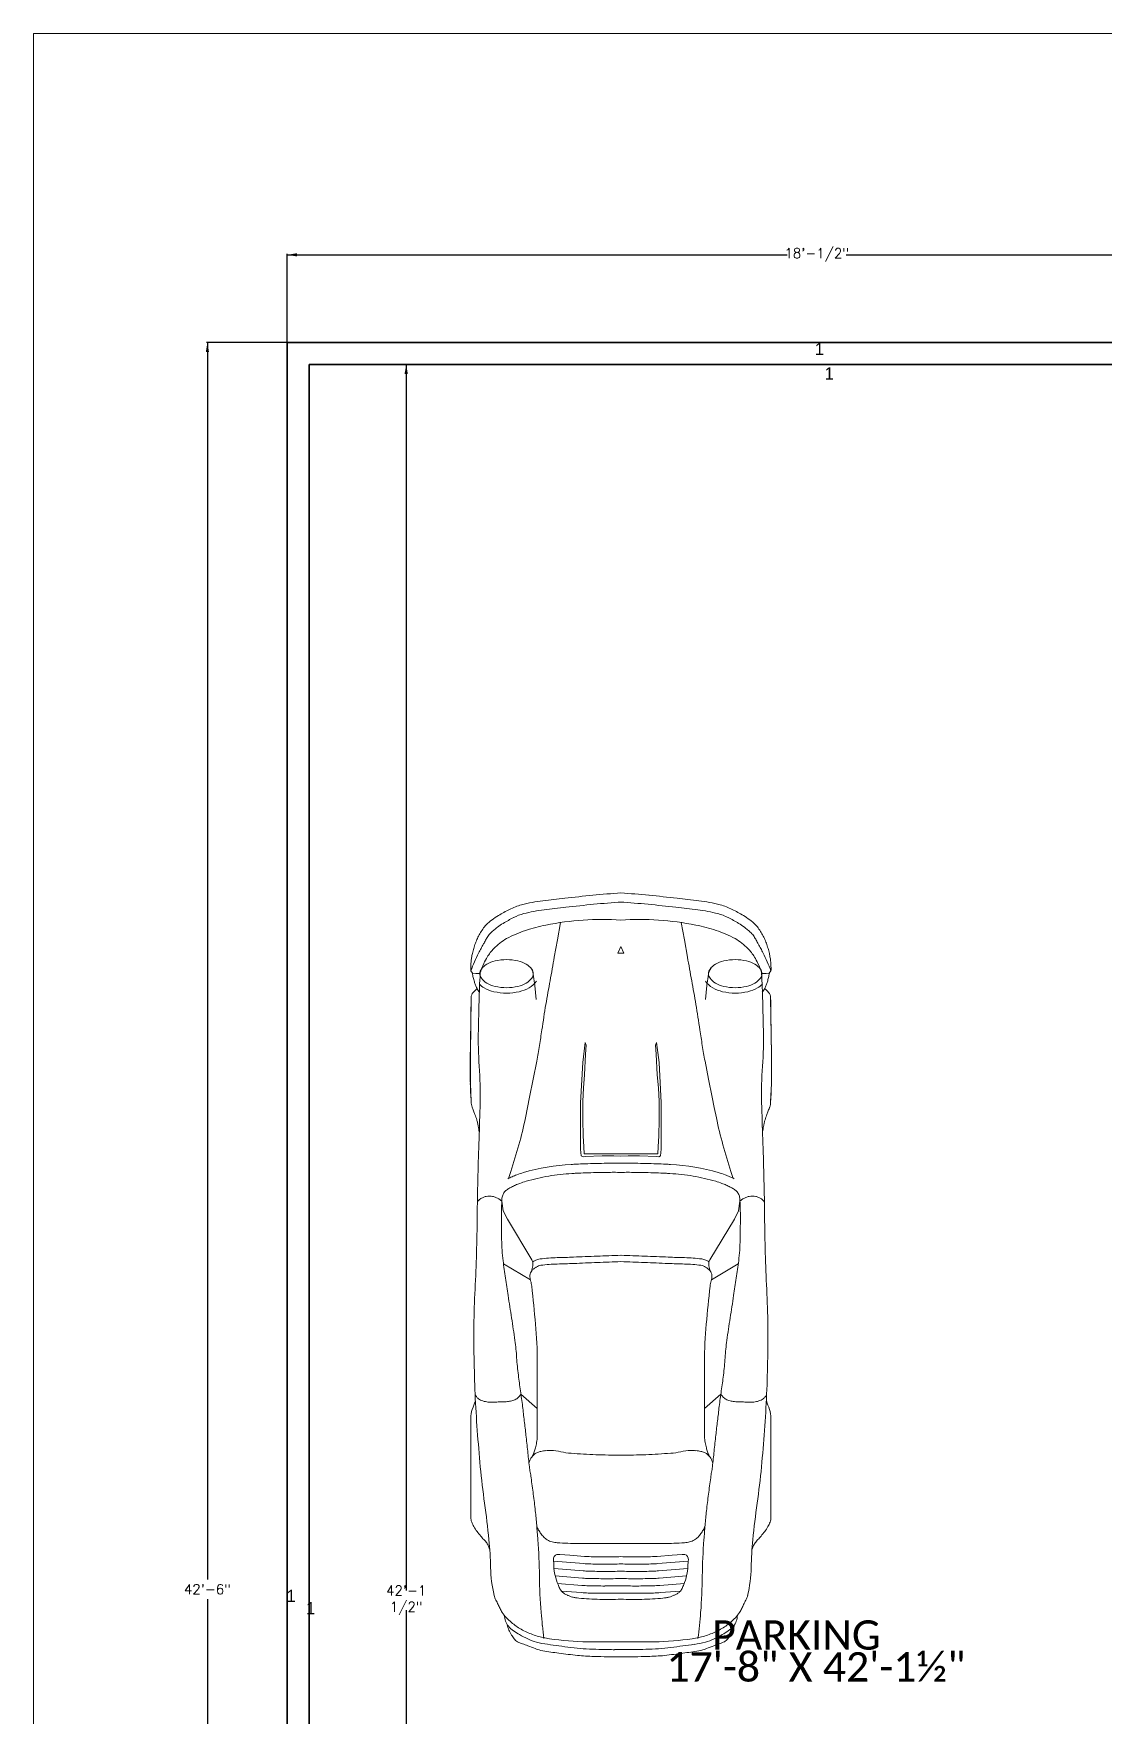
# Model space of a CAD drawing. Header units: inches. Extents: x -315739 to 316877, y 0 to 6478.
# Drawn here: x 314746.3 to 314965, y 6134.3 to 6478.2 of the extents above; entities that cross this region are included whole.
import ezdxf

# ---------------------------------------------------------------- set-up
doc = ezdxf.new("R2010")
doc.units = ezdxf.units.IN
doc.header["$LTSCALE"] = 5
doc.header["$MEASUREMENT"] = 0
doc.layers.get('0').update_dxf_attribs({"lineweight": 0})
for name, color, linetype, lineweight in [('CAR', 7, 'Continuous', 9), ('DI02', 5, 'Continuous', 5), ('PP-OUTER', 1, 'Continuous', 20), ('TEXT', 7, 'Continuous', 15), ('WALL', 7, 'Continuous', 35)]:
    doc.layers.add(name, color=color, linetype=linetype, lineweight=lineweight)
doc.layers.add('comp_debug_text', color=7, linetype='Continuous')
doc.styles.add('calibri', font='calibri')
doc.styles.add('rs', font='rs')
doc.dimstyles.get("Standard").update_dxf_attribs({"dimtxt": 2, "dimasz": 2, "dimexe": 1.25, "dimexo": 0.625, "dimgap": 1, "dimtad": 1, "dimdec": 1, "dimlunit": 4, "dimcen": 2.5, "dimclrd": 5, "dimclre": 5, "dimclrt": 5, "dimadec": 0, "dimazin": 0, "dimtfac": 1, "dimtmove": 0, "dimatfit": 3, "dimfxl": 0.25, "dimarcsym": 0})

# ---------------------------------------------------------------- blocks, each defined once
blk = doc.blocks.new('*D13')
at = {"layer": 'DI02', "color": 5, "linetype": 'ByBlock', "lineweight": -2}
for p, q in [((314798.13, 6339.97), (314798.13, 6433.19)), ((314798.13, 6433.01), (314900.32, 6433.01)), ((314912.43, 6433.01), (315014.63, 6433.01)), ((315014.63, 6318.97), (315014.63, 6433.19))]:
    blk.add_line(p, q, dxfattribs=at)
for points in [[(314798.13, 6433.01), (314800.13, 6433.34), (314800.13, 6432.68)], [(315014.63, 6433.01), (315012.63, 6432.68), (315012.63, 6433.34)]]:
    blk.add_solid(points, dxfattribs=at)
at = {"layer": 'DI02', "color": 5, "linetype": 'Continuous', "lineweight": -2, "insert": (314906.38, 6433.01), "char_height": 2, "width": 10.1111, "attachment_point": 5, "style": 'rs'}
blk.add_mtext('18\'-1/2"', dxfattribs=at)
blk = doc.blocks.new('*D2')
at = {"layer": 'DI02', "color": 5, "linetype": 'ByBlock', "lineweight": -2}
for p, q in [((314798.07, 6415.11), (314781.64, 6415.11)), ((314781.82, 6415.11), (314781.82, 6162.11)), ((314781.82, 6158.11), (314781.82, 5905.11)), ((314798.07, 5905.11), (314781.64, 5905.11))]:
    blk.add_line(p, q, dxfattribs=at)
for points in [[(314781.82, 6415.11), (314782.15, 6413.11), (314781.49, 6413.11)], [(314781.82, 5905.11), (314781.49, 5907.11), (314782.15, 5907.11)]]:
    blk.add_solid(points, dxfattribs=at)
at = {"layer": 'DI02', "color": 5, "linetype": 'Continuous', "lineweight": -2, "insert": (314781.82, 6160.11), "char_height": 2, "width": 8.1111, "attachment_point": 5, "style": 'rs'}
blk.add_mtext('42\'-6"', dxfattribs=at)
blk = doc.blocks.new('A$C10027944')
at = {"layer": 'CAR', "color": 8, "linetype": 'Continuous'}
for p, q in [((44.46, 171.74), (45.89, 170.8)), ((45.89, 170.8), (46.12, 168.92)), ((46.12, 168.92), (46.12, 166.33)), ((59.85, 171.53), (91.9, 172)), ((91.9, 172), (108.86, 172)), ((108.86, 172), (119.14, 171.53)), ((117.67, 171.53), (119.4, 171.53)), ((300.08, 171.74), (315.32, 171.74)), ((315.32, 171.74), (330.56, 171.74)), ((330.56, 171.74), (343.59, 171.74)), ((343.59, 171.74), (356.62, 171.74)), ((174.77, 155.73), (176.14, 154.02)), ((181.54, 153.2), (176.14, 154.02)), ((159.2, 148.82), (163.23, 150.23)), ((186.29, 150.82), (181.54, 153.2)), ((209.7, 136.89), (186.29, 150.82)), ((211.96, 153.07), (221.03, 137.72)), ((42.81, 137.52), (45.02, 136.24)), ((45.02, 136.24), (46.5, 136.11)), ((46.5, 136.11), (52.96, 135.16)), ((52.96, 135.16), (60.97, 134.36)), ((96.1, 134.07), (106.42, 136.14)), ((106.42, 136.14), (116.74, 138.2)), ((116.74, 138.2), (122.64, 139.38)), ((122.64, 139.38), (128.54, 140.56)), ((210.88, 136.3), (209.7, 136.89)), ((212.96, 136.3), (210.88, 136.3)), ((216.03, 137.05), (212.96, 136.3)), ((286.26, 143.11), (294.49, 133.8)), ((281.54, 133.8), (267.98, 133.8)), ((295.09, 133.8), (281.54, 133.8)), ((302.91, 133.8), (295.09, 133.8)), ((310.73, 133.8), (302.91, 133.8)), ((16.91, 120.53), (26.77, 122.29)), ((26.77, 122.29), (36.63, 124.05)), ((377.88, 120.98), (377.98, 122.53)), ((378.28, 115.23), (377.88, 120.98)), ((383.16, 107.18), (381.77, 124.47)), ((387.3, 107.53), (385.96, 124.22)), ((391.45, 107.89), (390.2, 123.51)), ((395.59, 108.24), (394.47, 122.31)), ((399.74, 108.59), (398.82, 120.03)), ((85.51, 106.43), (96.8, 107.84)), ((85.51, 106.43), (86.92, 105.82)), ((86.92, 105.82), (92.16, 106.23)), ((92.16, 106.23), (103.86, 106.83)), ((96.8, 107.84), (119.84, 109.05)), ((103.86, 106.83), (111.32, 107.44)), ((111.32, 107.44), (119.18, 107.84)), ((119.18, 107.84), (129.67, 107.84)), ((119.84, 109.05), (138.94, 109.05)), ((129.67, 107.84), (138.74, 107.64)), ((138.74, 107.64), (144.99, 107.24)), ((138.94, 109.05), (146.41, 109.05)), ((144.99, 107.24), (149.03, 107.03)), ((146.41, 109.05), (150.24, 108.65)), ((149.03, 107.03), (149.03, 103.61)), ((150.24, 108.65), (150.84, 107.64)), ((150.64, 106.43), (150.24, 96.75)), ((150.84, 107.64), (150.64, 106.43)), ((379.01, 106.83), (378.28, 115.23)), ((149.03, 103.61), (149.03, 99.77)), ((149.03, 99.77), (149.03, 96.35)), ((149.03, 96.35), (149.03, 92.72)), ((150.24, 96.75), (150.24, 90.1)), ((427.87, 98.99), (427.84, 74.87)), ((30.59, 86.03), (34.36, 87.74)), ((34.36, 87.74), (34.36, 86.03)), ((149.03, 92.72), (149.03, 88.68)), ((149.03, 88.68), (149.03, 86.03)), ((150.24, 90.1), (150.44, 86.03)), ((30.59, 86.03), (34.36, 84.32)), ((34.36, 84.32), (34.36, 86.03)), ((149.03, 83.37), (149.03, 86.03)), ((149.03, 79.34), (149.03, 83.37)), ((149.03, 75.71), (149.03, 79.34)), ((150.24, 81.96), (150.44, 86.03)), ((150.24, 75.31), (150.24, 81.96)), ((149.03, 72.28), (149.03, 75.71)), ((149.03, 68.45), (149.03, 72.28)), ((149.03, 65.02), (149.03, 68.45)), ((150.64, 65.63), (150.24, 75.31)), ((85.51, 65.63), (86.92, 66.23)), ((85.51, 65.63), (96.8, 64.22)), ((86.92, 66.23), (92.16, 65.83)), ((92.16, 65.83), (103.86, 65.23)), ((96.8, 64.22), (119.84, 63.01)), ((103.86, 65.23), (111.32, 64.62)), ((111.32, 64.62), (119.18, 64.22)), ((119.18, 64.22), (129.67, 64.22)), ((119.84, 63.01), (138.94, 63.01)), ((129.67, 64.22), (138.74, 64.42)), ((138.74, 64.42), (144.99, 64.82)), ((138.94, 63.01), (146.41, 63.01)), ((144.99, 64.82), (149.03, 65.02)), ((146.41, 63.01), (150.24, 63.41)), ((150.24, 63.41), (150.84, 64.42)), ((150.84, 64.42), (150.64, 65.63)), ((379.01, 65.23), (378.28, 56.82)), ((383.16, 64.88), (381.77, 47.59)), ((387.3, 64.52), (385.96, 47.84)), ((391.45, 64.17), (390.2, 48.55)), ((395.59, 63.82), (394.47, 49.75)), ((399.74, 63.47), (398.82, 52.03)), ((16.91, 51.52), (26.77, 49.77)), ((26.77, 49.77), (36.63, 48.01)), ((378.28, 56.82), (377.88, 51.08)), ((377.88, 51.08), (377.98, 49.53)), ((42.81, 34.54), (45.02, 35.82)), ((45.02, 35.82), (46.5, 35.94)), ((46.5, 35.94), (52.96, 36.89)), ((52.96, 36.89), (60.97, 37.7)), ((96.1, 37.98), (106.42, 35.92)), ((106.42, 35.92), (116.74, 33.86)), ((116.74, 33.86), (122.64, 32.68)), ((122.64, 32.68), (128.54, 31.5)), ((209.7, 35.16), (186.29, 21.23)), ((210.88, 35.76), (209.7, 35.16)), ((212.96, 35.76), (210.88, 35.76)), ((211.96, 18.99), (221.03, 34.34)), ((216.03, 35.01), (212.96, 35.76)), ((281.54, 38.26), (267.98, 38.26)), ((295.09, 38.26), (281.54, 38.26)), ((286.26, 28.95), (294.49, 38.26)), ((302.91, 38.26), (295.09, 38.26)), ((310.73, 38.26), (302.91, 38.26)), ((159.2, 23.24), (163.23, 21.83)), ((186.29, 21.23), (181.54, 18.86)), ((174.77, 16.33), (176.14, 18.04)), ((181.54, 18.86), (176.14, 18.04)), ((44.46, 0.32), (45.89, 1.26)), ((45.89, 1.26), (46.12, 3.14)), ((46.12, 3.14), (46.12, 5.73)), ((59.85, 0.53), (91.9, 0.06)), ((91.9, 0.06), (108.86, 0.06)), ((108.86, 0.06), (119.14, 0.53)), ((117.67, 0.53), (119.4, 0.53)), ((300.08, 0.32), (315.32, 0.32)), ((315.32, 0.32), (330.56, 0.32)), ((330.56, 0.32), (343.59, 0.32)), ((343.59, 0.32), (356.62, 0.32))]:
    blk.add_line(p, q, dxfattribs=at)
for centre, radius, start, end in [((31.67, 149.05), 19.3, 124.80091, 134.10476), ((41.42, 135.01), 36.39, 119.87495, 124.8046), ((39.32, 138.67), 32.17, 114.48242, 119.87525), ((43.28, 129.96), 41.74, 110.32108, 114.47732), ((48.86, 124.04), 44.92, 117.51075, 119.05611), ((-1.86, 220.85), 64.38, 297.74861, 298.82691), ((43.16, 130.31), 41.37, 106.13625, 110.32754), ((-4.17, 225.55), 69.61, 298.62768, 299.84119), ((58.18, 117.17), 55.43, 118.47947, 120.00351), ((45.69, 121.55), 50.49, 102.69661, 106.13066), ((-154.74, 510.87), 392.16, 298.39533, 298.61076), ((50.56, 134.5), 36.56, 116.30616, 118.61717), ((87.15, 60.46), 119.15, 113.64195, 116.30242), ((43.77, 130.09), 41.74, 99.28074, 102.69761), ((57.47, 128.37), 39.84, 115.64624, 121.53564), ((43.06, 134.43), 37.34, 95.46553, 99.28474), ((107.15, 14.79), 169.01, 111.76883, 113.64442), ((43.1, 133.98), 37.79, 91.68772, 95.46226), ((56.73, 129.91), 38.13, 106.14755, 115.64404), ((49.56, 157.47), 10.2, 126.35475, 149.99966), ((43.11, 133.53), 38.23, 87.95786, 91.68771), ((46.12, 162.14), 4.4, 90.00144, 126.35651), ((41.33, 139.75), 31.39, 77.09433, 81.65493), ((71.8, -249.87), 417.02, 91.33954, 93.56324), ((46.12, 162.14), 4.4, 53.64417, 89.99924), ((40.84, 137.59), 33.6, 72.83645, 77.09693), ((42.68, 157.47), 10.2, 29.99928, 53.64419), ((42.38, 142.58), 28.37, 68.74006, 72.83628), ((42.68, 157.47), 13.33, 29.99915, 44.44968), ((45.93, 151.7), 18.59, 62.48364, 68.73741), ((36.56, 153.93), 20.4, 13.08361, 30.00068), ((48.8, 157.21), 12.38, 56.1903, 62.47957), ((71.42, 154.08), 21.86, 131.723, 140.06776), ((48.25, 156.4), 13.36, 50.36723, 56.19662), ((59.85, 167.06), 4.47, 90.00192, 131.72533), ((98.33, -1908.74), 2080.63, 90.61846, 91.05987), ((-201.33, 11433.95), 11269.99, 271.339162, 271.421439), ((121.82, -2418.16), 2590.34, 90.6619, 91.01645), ((83.5, -46.51), 214, 85.83495, 91.40851), ((116.81, -2909.01), 3081.12, 90.30562, 90.46329), ((114.63, 382.45), 216.09, 265.86144, 271.38093), ((102.26, -180.09), 352.15, 88.92573, 90.30539), ((105.53, -5.8), 177.84, 87.26796, 88.92608), ((102.2, -75.48), 247.59, 86.07777, 87.2686), ((119.4, 164.14), 7.39, 78.36882, 90.00338), ((76.7, 1946.54), 1780.65, 271.38839, 272.05806), ((118.15, 158.07), 13.59, 72.04536, 78.36097), ((112.4, 140.34), 32.22, 67.98581, 72.04262), ((152.53, 239.64), 74.88, 248.00072, 249.74729), ((103.05, 105.6), 68.01, 68.413, 69.72941), ((134.58, 185.31), 17.71, 248.42897, 253.48851), ((134.45, 184.87), 17.25, 253.48628, 259.84104), ((117.33, 89.4), 79.73, 78.45564, 79.82935), ((180.91, 405.81), 243, 258.69672, 259.08015), ((169.97, 341.58), 177.86, 258.62183, 259.14528), ((212.01, -1859.37), 2027.67, 91.4289, 92.01699), ((195.78, -1158.14), 1326.26, 90.58465, 91.4835), ((182.43, 161.3), 9.18, 158.01162, 169.06365), ((180.89, 161.92), 7.52, 144.45866, 157.97258), ((179.21, 163.12), 5.46, 130.82094, 144.48969), ((179.38, 162.92), 5.71, 117.77751, 130.83003), ((171.87, 1319.31), 1151.31, 270.51635, 271.55179), ((184.39, 971.09), 802.88, 271.33157, 272.81712), ((251.51, -306.82), 476.79, 90.82409, 93.32575), ((253.05, -674.77), 844.74, 89.1583, 90.5696), ((254.95, -546), 715.95, 87.49307, 89.15828), ((284.54, 163.81), 5.72, 55.69294, 72.46983), ((257.12, -496.54), 666.45, 85.70051, 87.49361), ((285.13, 164.68), 4.67, 35.10622, 55.68614), ((280.91, 161.71), 9.84, 18.22905, 35.13153), ((320.16, 97.4), 77.67, 108.87139, 112.64593), ((277.74, 160.67), 13.17, 5.59911, 18.19583), ((300.08, 156.14), 15.6, 90.00188, 108.8745), ((202.54, -1222.24), 1394.19, 84.8426, 85.69974), ((288.25, -257.12), 425.29, 81.83242, 84.6549), ((427.29, 738.44), 579.94, 262.20856, 264.27826), ((356.62, 163.9), 7.84, 68.9682, 90), ((351.81, 151.38), 21.24, 61.25024, 68.97194), ((352.61, 152.85), 19.57, 51.43887, 61.24718), ((727.22, 622.65), 581.3, 231.43148, 231.76128), ((356.56, 152.27), 17.58, 43.24357, 51.77166), ((377.3, 171.78), 10.9, 223.23396, 237.00365), ((96.32, 105.63), 97.4, 148.8757, 153.1607), ((54.66, 130.79), 48.73, 143.73854, 148.87527), ((36.34, 144.23), 26.01, 134.10736, 143.73953), ((54.66, 130.79), 43.53, 143.73563, 148.87237), ((36.34, 144.23), 20.81, 137.40765, 143.74066), ((34.03, 148.75), 16.15, 138.85082, 143.7113), ((33.87, 148.9), 15.93, 133.92807, 138.85429), ((35.7, 147), 18.57, 129.70034, 133.92806), ((31.33, 152.26), 11.73, 123.00043, 129.69343), ((33.44, 149.01), 15.6, 118.55336, 123.00468), ((-27.32, 260.64), 111.49, 298.56172, 299.18441), ((49.39, 138.63), 26.48, 141.46224, 151.48353), ((58.93, 131.03), 38.68, 134.60471, 141.46051), ((49.06, 141.03), 24.63, 127.43863, 134.60812), ((52.27, 136.84), 29.9, 121.53124, 127.43438), ((66.92, 151.32), 28.81, 166.91713, 180.00002), ((55.69, 153.93), 17.28, 150.0002, 166.91727), ((36.55, 153.93), 17.28, 13.08382, 30.00089), ((25.33, 151.32), 28.81, 359.99998, 13.08287), ((25.33, 151.32), 31.93, 346.91693, 13.08307), ((183.06, 161.17), 9.82, 169.04521, 180.16263), ((183.67, 161.18), 10.44, 180.16659, 190.62498), ((175.23, 146.82), 7.15, 96.31466, 105.56497), ((183.71, 161.18), 10.48, 190.60546, 200.96778), ((183.52, 161.11), 10.27, 201.00924, 211.58014), ((184.87, -5.3), 159.57, 91.68912, 93.74828), ((185.34, -20.94), 175.21, 89.81495, 91.69009), ((183.33, -643.33), 797.6, 88.94413, 89.81479), ((195.82, 34.55), 119.61, 83.13549, 88.94403), ((260.46, 154.45), 30.33, 353.20146, 358.83388), ((1308.42, 133.69), 1017.84, 178.69822, 178.86598), ((271.95, 160.1), 18.99, 357.85795, 5.62314), ((468.8, 152.69), 178, 177.84548, 178.67328), ((389.08, 350.83), 190.46, 264.09003, 268.9001), ((378.73, 173.97), 13.51, 237.00761, 246.28377), ((379.28, 175.24), 14.9, 246.29455, 254.70591), ((383.96, 84.17), 76.25, 76.86789, 88.90085), ((398.77, 147.65), 11.07, 61.94977, 76.86774), ((431.95, 209.92), 59.49, 241.94803, 244.71597), ((505.78, 366.19), 232.32, 244.7146, 245.34142), ((401.63, 139.31), 17.32, 56.93285, 65.35314), ((400.66, 137.84), 19.08, 45.27691, 56.92061), ((40.44, 133.91), 34.77, 153.16118, 165.18409), ((40.44, 133.91), 29.57, 153.16042, 165.18333), ((96.32, 105.63), 92.2, 148.87704, 153.16203), ((85.14, 119.2), 67.17, 151.48298, 161.63144), ((66.92, 151.32), 28.81, 180.00018, 193.08308), ((55.69, 148.71), 17.28, 193.08273, 209.9998), ((36.55, 148.71), 17.28, 329.99911, 346.91618), ((25.33, 151.32), 28.81, 346.91692, 359.99982), ((90.54, 330.57), 193.77, 281.30966, 286.00795), ((-123.13, 1075.31), 968.55, 286.00805, 286.9477), ((231.86, 119.97), 75.28, 160.18266, 163.2462), ((205.77, 129.36), 47.55, 156.66762, 160.17453), ((192.84, 135.12), 33.39, 152.2614, 156.94869), ((206.17, 129.22), 42.76, 156.67179, 160.1787), ((196.28, 133.47), 32, 151.96601, 156.65329), ((200.18, 131.41), 36.42, 148.57733, 151.98412), ((177.62, 145.19), 9.98, 136.11216, 148.56607), ((173.65, 149.01), 4.47, 122.1646, 136.11743), ((175.49, 146.1), 7.92, 114.33569, 122.18764), ((175.34, 146.42), 7.56, 105.5575, 114.30095), ((177.84, -114.76), 270, 81.00649, 83.13554), ((385.43, 1196.77), 1057.86, 261.00612, 261.54951), ((-11.04, -1489.69), 1657.7, 81.19184, 81.64035), ((385.76, 1052.17), 914.95, 261.01044, 261.82312), ((272.98, 273.02), 127.69, 262.18921, 266.6655), ((254.08, -23.5), 169.44, 82.74192, 86.11502), ((230.84, -219.49), 366.8, 81.59663, 83.00861), ((282.1, 150.58), 8.55, 299.10544, 313.13361), ((283.49, 149.1), 6.52, 313.10854, 331.53152), ((280.69, 150.62), 9.71, 331.55388, 346.57842), ((268.82, 153.45), 21.91, 346.57915, 353.22268), ((411.83, 139.85), 12.78, 70.83931, 85.82916), ((378.6, 115.56), 50.43, 40.88323, 45.28186), ((412.92, 142.99), 9.46, 50.53325, 70.84761), ((390.31, 125.7), 34.94, 35.26023, 40.87547), ((413.9, 132.73), 18.68, 67.35399, 77.22659), ((391.27, 126.37), 33.77, 29.46155, 35.27147), ((410.28, 139.79), 13.61, 33.53374, 50.52945), ((413.24, 131.13), 20.41, 58.32634, 67.36339), ((368.96, 112.41), 63.17, 29.87851, 33.52657), ((409.32, 124.79), 27.87, 53.03212, 58.3166), ((422.43, 142.21), 6.06, 28.55802, 53.03049), ((412.64, 136.87), 17.22, 17.89034, 28.57033), ((90.13, 120.76), 86.17, 165.18363, 173.50527), ((90.13, 120.76), 80.97, 165.18378, 173.50543), ((112.38, 110.16), 95.87, 161.6317, 168.73776), ((49.56, 145.17), 10.2, 210.00034, 233.64525), ((46.12, 140.5), 4.4, 233.64143, 269.9965), ((46.12, 140.5), 4.4, 270.00282, 306.35789), ((42.68, 145.17), 10.2, 306.35581, 330.00072), ((42.23, 145.59), 13.93, 305.64702, 329.37288), ((36.55, 148.71), 20.4, 329.94744, 346.91739), ((271.9, 108.47), 116.93, 163.50621, 177.1012), ((271.67, 108.53), 111.49, 163.51522, 166.91971), ((231.86, 119.95), 70.08, 160.1706, 163.23414), ((217.42, 131.08), 8.38, 155.05825, 172.33246), ((229.3, 125.49), 21.5, 150.0404, 154.91874), ((226.26, 127.17), 14.39, 143.53655, 150.21695), ((219.69, 132.02), 6.22, 128.05231, 143.53593), ((219.29, 132.54), 5.57, 113.4127, 128.06159), ((218.62, 134.09), 3.88, 92.33862, 113.41723), ((218.85, 128.53), 9.44, 72.98314, 92.32893), ((226.51, 153.58), 16.75, 252.98393, 263.85097), ((364.34, 1433.05), 1303.63, 263.85168, 264.8053), ((267.98, 373.17), 239.38, 264.80487, 269.99979), ((339.06, 513.87), 374.5, 261.61383, 262.99693), ((462.69, 1545.43), 1413.44, 263.12116, 263.45715), ((583.66, 2503.39), 2378.97, 263.19149, 263.39111), ((375.35, 705.98), 569.53, 263.39714, 264.30699), ((297.12, 213.85), 81.47, 281.87258, 284.10681), ((309.5, 164.59), 30.68, 284.1088, 288.72095), ((284.07, -226.01), 366.92, 83.14721, 84.55964), ((309.56, 164.44), 30.52, 288.71866, 293.35601), ((325.45, 131.46), 6.2, 141.05189, 159.58712), ((327.2, 130.05), 8.45, 119.80273, 141.06517), ((328.29, 128.15), 10.64, 102.9517, 119.79697), ((321.01, 84.09), 54.63, 79.50489, 82.80857), ((343.79, 210.06), 73.39, 259.92966, 262.38962), ((640.24, 2365.88), 2249.49, 262.1776, 262.42007), ((397.25, 539.95), 407.46, 262.4202, 263.75885), ((387.54, 451.15), 318.14, 263.75941, 265.25068), ((389.75, 125.52), 35.51, 23.62946, 29.45038), ((367.44, 115.75), 59.87, 20.18572, 23.63742), ((362.6, 113.97), 65.03, 17.0252, 20.19093), ((363.03, 109), 70.01, 25.56864, 29.8841), ((400.79, 127.06), 28.16, 14.82657, 25.56944), ((505.56, 166.86), 80.43, 197.88067, 200.16326), ((523.38, 173.42), 99.42, 200.17498, 202.78779), ((410.88, 126.16), 22.6, 11.26797, 22.77703), ((-1995.48, 358.2), 2012.91, 353.14932, 353.50524), ((-1995.49, 358.19), 2018.12, 353.14939, 353.50531), ((181.91, 96.31), 166.77, 168.73711, 176.13601), ((-2833.93, 16217.43), 16347.39, 280.11344, 280.161568), ((8689.61, -48148.85), 49042.29, 100.130337, 100.14638), ((95.62, -54.45), 186.1, 97.61656, 99.88609), ((23.6, 461.88), 335.24, 278.11982, 279.37963), ((214.78, -718.63), 860.65, 98.52596, 99.12871), ((59.56, 316.77), 186.31, 278.52501, 281.30968), ((272.15, 108.45), 111.98, 170.32752, 173.73202), ((271.67, 108.51), 111.5, 166.91248, 170.31698), ((296.3, 120.51), 87.96, 172.3696, 178.76009), ((296.3, 120.52), 84.32, 172.37546, 178.76595), ((217.38, 131.09), 4.69, 155.12315, 172.39736), ((228.15, 126.08), 16.57, 150.20578, 155.08412), ((310.73, 149.16), 15.36, 269.99867, 281.87049), ((350.56, 126.46), 32.02, 175.70144, 180.86383), ((345.78, 126.39), 27.23, 180.86913, 193.06824), ((337.48, 127.44), 18.91, 166.95501, 175.70349), ((334.23, 128.2), 15.57, 159.5906, 166.9492), ((470.58, 1450.36), 1320.79, 265.24953, 265.60866), ((355.55, 118.27), 16.99, 60.24447, 68.30198), ((354.14, 115.79), 19.84, 53.35277, 60.25277), ((348.03, 107.59), 30.06, 48.39687, 53.34027), ((362.65, 124.06), 8.04, 29.85343, 48.41052), ((393.65, 439.48), 306.98, 265.47838, 269.36587), ((360.67, 122.93), 10.32, 13.18953, 29.83875), ((350.89, 120.63), 20.37, 4.78005, 13.19485), ((388.5, -137.88), 270.4, 85.21494, 89.62823), ((354.05, -531.19), 665.21, 84.43981, 85.08404), ((397.74, -82.46), 214.35, 82.44052, 84.43986), ((398.36, 124.92), 27.63, 9.56252, 17.01636), ((264.59, 102.39), 163.29, 1.90731, 9.5617), ((378.44, 121.15), 51.27, 7.55792, 14.82678), ((1486.4, 268.17), 1066.4, 187.55861, 187.90789), ((384.76, 120.95), 49.24, 5.93218, 11.27484), ((602.69, 143.59), 169.86, 185.92865, 187.47676), ((709.37, 33.23), 711.39, 173.14902, 174.44618), ((709.37, 33.23), 706.19, 173.14896, 174.44612), ((272.15, 108.44), 111.98, 173.72447, 177.12897), ((-176.26, 130.7), 384.71, 357.37974, 358.76651), ((-176.26, 130.75), 388.35, 357.37243, 358.7592), ((283.31, 111.9), 36.89, 4.05972, 13.05649), ((232.7, 110.74), 138.98, 359.83855, 4.7847), ((380.64, 121.81), 2.75, 83.87274, 165.00878), ((385.92, 171.02), 46.74, 263.87355, 268.25981), ((383.7, 97.87), 26.45, 76.35609, 88.26106), ((379.97, 82.52), 42.24, 68.91187, 76.35518), ((384.84, 95.12), 28.73, 64.12053, 68.91594), ((394.39, 114.82), 6.84, 43.86641, 64.10983), ((395.07, 115.47), 5.9, 26.9743, 43.87724), ((305.24, 69.75), 106.7, 26.04578, 26.97671), ((375.49, 104.09), 28.51, 22.81668, 26.02801), ((-54.87, 54.09), 489.66, 7.08911, 7.90706), ((1215.4, 223.99), 787.82, 187.47592, 187.86416), ((270.76, 93.52), 165.79, 6.01646, 7.86134), ((173.91, 96.85), 158.75, 176.1365, 183.90947), ((556.66, 90.87), 402.22, 177.77523, 178.6617), ((2954.82, -2.79), 2802.2, 177.66068, 177.76519), ((229.2, 108.57), 74.3, 175.50982, 177.66614), ((556.65, 90.84), 397, 177.77125, 178.65772), ((2954.83, -2.94), 2797.01, 177.6576, 177.76211), ((229.2, 108.57), 69.1, 175.45594, 177.67208), ((2323.01, 24.36), 2116.82, 177.59708, 177.96262), ((2320.81, 24.55), 2110.98, 177.60022, 177.96577), ((-209.2, 76.84), 530.65, 2.53146, 4.0704), ((1363.57, 107.43), 991.9, 179.83197, 180.52479), ((337.1, 103.02), 42.08, 1.53319, 5.18538), ((337.1, 103.04), 46.24, 1.51022, 5.13537), ((337.11, 103.03), 50.4, 1.53122, 5.13276), ((337.11, 103.04), 54.56, 1.5137, 5.09439), ((337.11, 103.04), 58.72, 1.51722, 5.07936), ((337.11, 103.03), 62.88, 1.52287, 5.06828), ((390.22, 110.28), 12.52, 15.53272, 22.84919), ((387.97, 109.67), 14.85, 8.52874, 15.49284), ((371.73, 107.21), 31.28, 5.26485, 8.57151), ((218.82, 93.2), 184.83, 1.50788, 5.23934), ((239.59, 101.54), 188.3, 359.22408, 1.91112), ((291.45, 97.15), 140.69, 4.2455, 7.09272), ((273.73, 95.85), 158.45, 1.62912, 4.23872), ((358.65, 102.77), 77.4, 2.49848, 6.02258), ((-206.32, 78.2), 642.91, 2.06709, 2.49131), ((538.39, 49.86), 539.61, 174.4469, 176.15703), ((538.39, 49.86), 534.4, 174.44679, 176.15693), ((682.99, 87.86), 528.58, 178.65501, 179.32743), ((683, 87.86), 523.39, 178.65472, 179.32714), ((1692.59, 35.38), 1486.45, 177.52329, 178.04262), ((1695.68, 35.24), 1485.9, 177.52202, 178.04135), ((71.09, 89.25), 250.08, 359.26191, 2.52778), ((-361.3, 91.56), 733.04, 0.04946, 0.53097), ((-2.03, 94.02), 381.33, 0.16106, 1.52262), ((-2.03, 93.99), 385.5, 0.16498, 1.52654), ((-2.04, 94.01), 389.66, 0.16237, 1.52393), ((-2.04, 93.98), 393.82, 0.16684, 1.5284), ((-2.03, 94), 397.98, 0.16429, 1.52585), ((-2.04, 94.01), 402.15, 0.16176, 1.52332), ((236.36, 93.66), 167.28, 357.38388, 1.5069), ((-201.96, 82.31), 634.33, 0.97825, 1.63005), ((6.37, 85.85), 430.08, 1.04757, 2.07109), ((507.01, 89.91), 352.58, 179.32504, 180.63045), ((506.96, 89.92), 347.34, 179.32737, 179.98489), ((480.26, 89.95), 320.64, 179.98771, 180.70001), ((-155.15, 91.78), 526.89, 359.37483, 0.04473), ((120.62, 94.36), 258.69, 358.1546, 0.16173), ((120.61, 94.39), 262.85, 358.14851, 0.15565), ((120.62, 94.39), 267.01, 358.14832, 0.15546), ((120.62, 94.39), 271.17, 358.1488, 0.15593), ((120.61, 94.39), 275.33, 358.14926, 0.15639), ((120.62, 77.67), 275.33, 359.84363, 1.85076), ((120.62, 94.38), 279.49, 358.14967, 0.15681), ((120.62, 77.67), 279.49, 359.84318, 1.85032), ((215.49, 89.39), 216.83, 0.05116, 0.99104), ((247.22, 89.49), 185.09, 358.92839, 0.02938), ((58.26, 86.8), 378.18, 359.88263, 1.04664), ((538.4, 122.19), 539.61, 183.84294, 185.55307), ((538.39, 122.2), 534.4, 183.84307, 185.55321), ((173.91, 75.21), 158.75, 176.09053, 183.8635), ((507.01, 82.15), 352.59, 179.36955, 180.67496), ((682.99, 84.2), 528.58, 180.67257, 181.34499), ((480.27, 82.11), 320.65, 179.3, 180.0123), ((506.96, 82.13), 347.34, 180.01511, 180.67263), ((683, 84.2), 523.39, 180.67286, 181.34528), ((1692.59, 136.68), 1486.45, 181.95738, 182.47671), ((1695.69, 136.81), 1485.91, 181.95863, 182.47796), ((71.09, 82.81), 250.08, 357.47223, 0.73809), ((-155.16, 80.28), 526.91, 359.95526, 0.62516), ((-361.28, 80.5), 733.03, 359.46902, 359.95054), ((120.62, 77.7), 258.69, 359.83827, 1.8454), ((-2.03, 78.04), 381.33, 358.47738, 359.83894), ((120.62, 77.67), 262.85, 359.84437, 1.85151), ((-2.04, 78.07), 385.5, 358.47347, 359.83503), ((120.62, 77.67), 267.01, 359.84453, 1.85167), ((-2.03, 78.05), 389.66, 358.47606, 359.83762), ((120.62, 77.67), 271.17, 359.84407, 1.8512), ((-2.03, 78.08), 393.82, 358.47159, 359.83315), ((-2.03, 78.06), 397.98, 358.47415, 359.83571), ((-2.03, 78.05), 402.13, 358.47665, 359.83821), ((236.36, 78.39), 167.28, 358.49309, 2.61611), ((-201.97, 89.75), 634.34, 358.36997, 359.02177), ((247.21, 82.57), 185.1, 359.97061, 1.07159), ((215.49, 82.67), 216.82, 359.00895, 359.94882), ((6.36, 86.21), 430.09, 357.92893, 358.95246), ((58.26, 85.25), 378.18, 358.95336, 0.11737), ((709.37, 138.83), 711.39, 185.55382, 186.85098), ((709.37, 138.83), 706.19, 185.55388, 186.85104), ((556.66, 81.19), 402.22, 181.3383, 182.22477), ((556.65, 81.22), 397, 181.34228, 182.22875), ((2323, 147.7), 2116.81, 182.03739, 182.40294), ((2320.81, 147.5), 2110.98, 182.03423, 182.39978), ((-209.2, 95.22), 530.64, 355.92958, 357.46852), ((1363.57, 64.62), 991.9, 179.47521, 180.16803), ((337.1, 69.03), 42.08, 354.81462, 358.46681), ((337.1, 69.02), 46.24, 354.86463, 358.48978), ((337.11, 69.03), 50.4, 354.86724, 358.46878), ((337.1, 69.02), 54.56, 354.90571, 358.4864), ((337.11, 69.02), 58.72, 354.92064, 358.48278), ((337.11, 69.03), 62.88, 354.93181, 358.47722), ((218.82, 78.86), 184.83, 354.76069, 358.49214), ((239.58, 70.53), 188.31, 358.08438, 1.32046), ((273.73, 76.21), 158.45, 355.76133, 358.37092), ((-206.3, 93.86), 642.89, 357.50864, 357.93286), ((181.91, 75.75), 166.77, 183.86399, 191.26289), ((2954.88, 174.85), 2802.26, 182.23477, 182.33928), ((229.19, 63.49), 74.3, 182.33398, 184.4903), ((271.9, 63.59), 116.93, 182.8988, 196.49379), ((2954.88, 175), 2797.07, 182.23784, 182.34235), ((229.19, 63.49), 69.1, 182.32806, 184.54419), ((272.15, 63.62), 111.98, 182.87103, 186.27553), ((-176.26, 41.36), 384.72, 1.23347, 2.62024), ((-176.26, 41.31), 388.35, 1.2408, 2.62757), ((232.7, 61.32), 138.98, 355.2153, 0.16145), ((390.22, 61.78), 12.52, 337.14958, 344.46606), ((387.97, 62.39), 14.86, 344.50784, 351.47195), ((371.74, 64.85), 31.27, 351.4277, 354.73435), ((264.59, 69.67), 163.29, 350.4383, 358.09269), ((291.45, 74.91), 140.68, 352.90719, 355.75442), ((270.76, 78.54), 165.79, 352.13866, 353.98354), ((358.65, 69.28), 77.41, 353.97751, 357.50161), ((-1995.48, -186.14), 2012.91, 6.49476, 6.85068), ((-1995.49, -186.14), 2018.12, 6.49469, 6.85061), ((272.15, 63.61), 111.98, 186.26798, 189.67248), ((296.3, 51.54), 87.96, 181.23987, 187.63036), ((296.3, 51.54), 84.32, 181.23405, 187.62454), ((345.78, 45.67), 27.23, 166.93163, 179.13074), ((283.31, 60.16), 36.9, 346.94381, 355.94058), ((350.89, 51.43), 20.37, 346.80546, 355.22027), ((380.64, 50.24), 2.75, 194.99122, 276.12726), ((383.7, 74.19), 26.45, 271.73786, 283.64283), ((379.97, 89.54), 42.24, 283.64585, 291.08916), ((384.84, 76.94), 28.73, 291.08406, 295.87947), ((394.39, 57.23), 6.84, 295.89017, 316.13359), ((395.07, 56.58), 5.9, 316.12276, 333.0257), ((305.24, 102.31), 106.7, 333.02329, 333.95422), ((375.48, 67.97), 28.51, 333.97353, 337.18487), ((1486.4, -96.11), 1066.4, 172.09211, 172.44139), ((-54.87, 117.97), 489.66, 352.09294, 352.91089), ((602.69, 28.47), 169.86, 172.52324, 174.07135), ((1215.4, -51.93), 787.82, 172.13584, 172.52408), ((90.13, 51.29), 86.17, 186.49473, 194.81637), ((90.13, 51.29), 80.97, 186.49457, 194.81622), ((112.37, 61.9), 95.87, 191.26237, 198.36843), ((-2833.93, -16045.37), 16347.39, 79.838432, 79.88656), ((8689.61, 48320.9), 49042.29, 259.85362, 259.869663), ((95.61, 226.51), 186.1, 260.11551, 262.38504), ((23.59, -289.82), 335.24, 80.61797, 81.87778), ((214.77, 890.69), 860.65, 260.87194, 261.47469), ((59.56, -144.71), 186.31, 78.69032, 81.47499), ((271.67, 63.54), 111.5, 189.68302, 193.08752), ((217.42, 40.98), 8.38, 187.66821, 204.94242), ((217.38, 40.97), 4.69, 187.60146, 204.87567), ((228.15, 45.97), 16.57, 204.91588, 209.79422), ((350.56, 45.6), 32.02, 179.13617, 184.29856), ((337.48, 44.62), 18.91, 184.29651, 193.04499), ((334.23, 43.86), 15.57, 193.05166, 200.41026), ((325.45, 40.6), 6.2, 200.4114, 218.94664), ((470.58, -1278.31), 1320.79, 94.39134, 94.75047), ((355.55, 53.79), 16.99, 291.69578, 299.75328), ((354.14, 56.27), 19.84, 299.74932, 306.64932), ((348.03, 64.47), 30.06, 306.65973, 311.60313), ((362.65, 48), 8.04, 311.59093, 330.14802), ((393.65, -267.42), 306.98, 90.63413, 94.52162), ((360.67, 49.13), 10.32, 330.15979, 346.80901), ((385.92, 1.04), 46.74, 91.74019, 96.12645), ((388.5, 309.94), 270.4, 270.37206, 274.78535), ((354.06, 703.25), 665.21, 274.91516, 275.55939), ((397.73, 254.51), 214.36, 275.56093, 277.56028), ((362.6, 58.09), 65.03, 339.80854, 342.97427), ((398.36, 47.14), 27.63, 342.98364, 350.43748), ((378.44, 50.91), 51.28, 345.1734, 352.44226), ((410.88, 45.89), 22.6, 337.22297, 348.73203), ((384.76, 51.1), 49.24, 348.72516, 354.06782), ((40.44, 38.15), 34.77, 194.8165, 206.8394), ((40.44, 38.15), 29.57, 194.81667, 206.83958), ((85.14, 52.86), 67.17, 198.36836, 208.51682), ((55.69, 23.35), 17.28, 150.0002, 166.91727), ((49.56, 26.89), 10.2, 126.35475, 149.99966), ((46.12, 31.56), 4.4, 90.00144, 126.35651), ((46.12, 31.56), 4.4, 53.64417, 89.99924), ((42.68, 26.89), 10.2, 29.99928, 53.64419), ((42.23, 26.47), 13.93, 30.62571, 54.35157), ((36.55, 23.35), 17.28, 13.08382, 30.00089), ((36.55, 23.35), 20.4, 13.08261, 30.05256), ((90.54, -158.51), 193.77, 73.99242, 78.6907), ((231.86, 52.09), 75.28, 196.7538, 199.81734), ((271.67, 63.53), 111.49, 193.08029, 196.48478), ((231.86, 52.11), 70.08, 196.76636, 199.8299), ((229.3, 46.56), 21.5, 205.08126, 209.9596), ((226.26, 44.89), 14.39, 209.78499, 216.46539), ((219.69, 40.04), 6.22, 216.46407, 231.94769), ((219.29, 39.52), 5.57, 231.93841, 246.5873), ((218.62, 37.97), 3.88, 246.58277, 267.66138), ((218.85, 43.53), 9.44, 267.67107, 287.01686), ((226.51, 18.48), 16.75, 96.14903, 107.01607), ((364.34, -1261), 1303.63, 95.1947, 96.14832), ((267.98, -201.11), 239.38, 89.99994, 95.19486), ((339.07, -341.81), 374.5, 97.00438, 98.38748), ((282.1, 21.48), 8.55, 46.86869, 60.89686), ((462.67, -1373.37), 1413.43, 96.54214, 96.87812), ((583.66, -2331.33), 2378.97, 96.60889, 96.80851), ((375.35, -533.92), 569.53, 95.69301, 96.60286), ((310.73, 22.9), 15.36, 78.13137, 90.0032), ((297.12, -41.79), 81.47, 75.89319, 78.12742), ((309.5, 7.47), 30.68, 71.27905, 75.8912), ((284.07, 398.07), 366.92, 275.44036, 276.85279), ((309.56, 7.62), 30.52, 66.64399, 71.28134), ((327.2, 42.01), 8.45, 218.93338, 240.19582), ((328.29, 43.91), 10.64, 240.20481, 257.05008), ((321.01, 87.97), 54.63, 277.19143, 280.49511), ((343.79, -38), 73.39, 97.61038, 100.07034), ((640.24, -2193.82), 2249.49, 97.57993, 97.8224), ((397.25, -367.89), 407.46, 96.24115, 97.5798), ((387.54, -279.09), 318.14, 94.74932, 96.24059), ((391.27, 45.69), 33.77, 324.72759, 330.53752), ((389.75, 46.54), 35.51, 330.5511, 336.37201), ((367.44, 56.31), 59.87, 336.36258, 339.81428), ((363.03, 63.06), 70.01, 330.11537, 334.43084), ((400.79, 44.99), 28.16, 334.43056, 345.17343), ((412.64, 35.18), 17.21, 331.42893, 342.10892), ((505.56, 5.2), 80.43, 159.83613, 162.11872), ((523.39, -1.36), 99.42, 157.2127, 159.8255), ((96.33, 66.43), 97.41, 206.83851, 211.12351), ((96.32, 66.43), 92.2, 206.83797, 211.12296), ((49.39, 33.43), 26.48, 208.51647, 218.53776), ((66.92, 20.74), 28.81, 166.91692, 179.99982), ((66.92, 20.74), 28.81, 179.99998, 193.08287), ((25.33, 20.74), 28.81, 0.00018, 13.08308), ((25.33, 20.74), 28.81, 346.91713, 0.00002), ((25.33, 20.74), 31.93, 346.91693, 13.08307), ((-123.14, -903.25), 968.56, 73.05158, 73.99123), ((205.77, 42.7), 47.55, 199.82547, 203.33238), ((192.84, 36.94), 33.4, 203.05038, 207.73766), ((206.17, 42.84), 42.77, 199.82046, 203.32738), ((196.28, 38.58), 32, 203.34572, 208.03301), ((200.18, 40.65), 36.42, 208.01725, 211.42403), ((177.62, 26.87), 9.98, 211.43393, 223.88784), ((173.65, 23.04), 4.47, 223.8911, 237.84392), ((175.49, 25.96), 7.92, 237.80268, 245.65463), ((177.84, 286.82), 270, 276.86446, 278.99351), ((385.43, -1024.72), 1057.86, 98.45049, 98.99388), ((-11.04, 1661.75), 1657.7, 278.35965, 278.80816), ((385.76, -880.11), 914.95, 98.17688, 98.98956), ((272.98, -100.96), 127.69, 93.3345, 97.81079), ((254.08, 195.56), 169.44, 273.88498, 277.25808), ((230.84, 391.55), 366.8, 276.99073, 278.40271), ((283.49, 22.96), 6.52, 28.46848, 46.89146), ((280.69, 21.44), 9.71, 13.42158, 28.44612), ((268.82, 18.61), 21.91, 6.77732, 13.42085), ((260.46, 17.61), 30.33, 1.16626, 6.79868), ((400.66, 34.22), 19.08, 303.07819, 314.72189), ((411.83, 32.21), 12.78, 274.16734, 289.15719), ((378.6, 56.5), 50.43, 314.71814, 319.11677), ((412.92, 29.07), 9.46, 289.15395, 309.46831), ((390.31, 46.36), 34.94, 319.12453, 324.73977), ((413.9, 39.33), 18.68, 282.77518, 292.64777), ((410.28, 32.27), 13.61, 309.46956, 326.46527), ((413.24, 40.93), 20.41, 292.63496, 301.67201), ((368.95, 59.65), 63.18, 326.47421, 330.12227), ((409.32, 47.27), 27.87, 301.6834, 306.96788), ((422.43, 29.85), 6.06, 306.97102, 331.44349), ((54.66, 41.27), 48.73, 211.12473, 216.26146), ((36.34, 27.83), 26.01, 216.26047, 225.89264), ((54.66, 41.27), 43.53, 211.12763, 216.26437), ((36.34, 27.83), 20.81, 216.25769, 222.5907), ((34.03, 23.3), 16.15, 216.29142, 221.1519), ((33.87, 23.16), 15.93, 221.14271, 226.06893), ((35.7, 25.06), 18.57, 226.07519, 230.30291), ((31.33, 19.8), 11.73, 230.30657, 236.99957), ((33.44, 23.04), 15.6, 236.99532, 241.44664), ((58.93, 41.03), 38.68, 218.53949, 225.39529), ((49.06, 31.03), 24.63, 225.39188, 232.56137), ((52.27, 35.22), 29.9, 232.56403, 238.46716), ((57.47, 43.69), 39.84, 238.46564, 244.35504), ((55.69, 18.13), 17.28, 193.08273, 209.9998), ((36.55, 18.13), 17.28, 329.99911, 346.91618), ((36.55, 18.13), 20.4, 329.99969, 346.91676), ((175.34, 25.64), 7.56, 245.69905, 254.4425), ((183.67, 10.88), 10.44, 169.37502, 179.83341), ((183.06, 10.89), 9.82, 179.83737, 190.95479), ((175.23, 25.24), 7.15, 254.42995, 263.68026), ((183.71, 10.88), 10.48, 159.03308, 169.3954), ((183.52, 10.95), 10.27, 148.41846, 158.98937), ((184.87, 177.36), 159.57, 266.25172, 268.31088), ((185.34, 193), 175.21, 268.30991, 270.18505), ((183.32, 815.39), 797.6, 270.1857, 271.05636), ((195.82, 137.51), 119.61, 271.05597, 276.86451), ((277.74, 11.39), 13.17, 341.80459, 354.40132), ((1308.42, 38.37), 1017.84, 181.13402, 181.30178), ((468.8, 19.36), 178, 181.32664, 182.15445), ((271.95, 11.96), 18.99, 354.37679, 2.14198), ((427.29, -566.38), 579.94, 95.72146, 97.79115), ((389.08, -178.77), 190.46, 91.09953, 95.9096), ((378.73, -1.91), 13.51, 113.71383, 122.98999), ((379.28, -3.18), 14.9, 105.29666, 113.70802), ((383.96, 87.89), 76.25, 271.09989, 283.13285), ((398.77, 24.41), 11.07, 283.1342, 298.05217), ((431.95, -37.86), 59.49, 115.27847, 118.04641), ((505.79, -194.13), 232.33, 114.66071, 115.28752), ((401.63, 32.74), 17.32, 294.64891, 303.0692), ((31.67, 23.01), 19.3, 225.89524, 235.19909), ((41.42, 37.05), 36.39, 235.1954, 240.12505), ((39.32, 33.38), 32.17, 240.12475, 245.51758), ((-27.32, -88.58), 111.49, 60.81559, 61.43828), ((43.28, 42.09), 41.74, 245.52268, 249.67892), ((48.86, 48.02), 44.92, 240.94389, 242.48925), ((-1.86, -48.79), 64.38, 61.17309, 62.25139), ((43.16, 41.75), 41.37, 249.67246, 253.86375), ((-4.17, -53.49), 69.61, 60.15881, 61.37232), ((58.18, 54.89), 55.43, 239.99649, 241.52053), ((45.69, 50.51), 50.49, 253.86934, 257.30339), ((-154.77, -338.81), 392.17, 61.38569, 61.60112), ((50.55, 37.56), 36.56, 241.38642, 243.69742), ((87.15, 111.6), 119.15, 243.69758, 246.35805), ((43.77, 41.97), 41.74, 257.30004, 260.71691), ((43.06, 37.63), 37.34, 260.71763, 264.53685), ((107.16, 157.27), 169.01, 246.35459, 248.23018), ((43.1, 38.08), 37.79, 264.53774, 268.31228), ((56.73, 42.15), 38.13, 244.35596, 253.85245), ((49.56, 14.59), 10.2, 209.99939, 233.6443), ((43.11, 38.52), 38.23, 268.30989, 272.03975), ((46.12, 9.92), 4.4, 233.64555, 270.00063), ((71.8, 421.93), 417.02, 266.43676, 268.66046), ((41.33, 32.31), 31.39, 278.34742, 282.90802), ((46.12, 9.92), 4.4, 269.9987, 306.35377), ((40.84, 34.47), 33.6, 282.90537, 287.16586), ((42.68, 14.59), 10.2, 306.35676, 330.00167), ((42.38, 29.47), 28.37, 287.16095, 291.25716), ((42.68, 14.59), 13.33, 315.54817, 329.9987), ((45.93, 20.36), 18.59, 291.26259, 297.51636), ((48.8, 14.85), 12.38, 297.52043, 303.8097), ((71.42, 17.98), 21.86, 219.93354, 228.2783), ((48.25, 15.66), 13.36, 303.8069, 309.63629), ((59.85, 4.99), 4.47, 228.27467, 269.99808), ((98.33, 2080.8), 2080.63, 268.94013, 269.38154), ((-201.4, -11261.89), 11270, 88.578193, 88.660469), ((121.82, 2590.22), 2590.34, 268.98355, 269.3381), ((83.49, 218.57), 214, 268.59207, 274.16562), ((116.85, 3081.07), 3081.12, 269.536, 269.69368), ((114.63, -210.39), 216.09, 88.6185, 94.13799), ((102.25, 352.15), 352.15, 269.69531, 271.07498), ((105.53, 177.86), 177.84, 271.07277, 272.73088), ((102.2, 247.54), 247.6, 272.73256, 273.92338), ((119.4, 7.92), 7.39, 270.00058, 281.63514), ((76.71, -1774.48), 1780.65, 87.94251, 88.61218), ((118.15, 13.99), 13.59, 281.63519, 287.95079), ((112.4, 31.72), 32.22, 287.95738, 292.01419), ((152.53, -67.59), 74.88, 110.25271, 111.99928), ((103.05, 66.46), 68.01, 290.27059, 291.587), ((134.58, -13.25), 17.71, 106.51149, 111.57103), ((134.45, -12.81), 17.25, 100.15896, 106.51372), ((117.33, 82.65), 79.73, 280.17065, 281.54436), ((180.91, -233.75), 243, 100.91985, 101.30328), ((169.97, -169.52), 177.86, 100.85472, 101.37817), ((212.02, 2031.43), 2027.67, 267.98273, 268.57081), ((195.77, 1330.2), 1326.26, 268.51678, 269.41564), ((182.43, 10.76), 9.18, 190.93539, 201.98743), ((180.89, 10.14), 7.52, 202.02905, 215.54296), ((179.21, 8.94), 5.46, 215.51031, 229.17906), ((179.38, 9.13), 5.71, 229.16618, 242.21869), ((171.87, -1147.25), 1151.31, 88.44792, 89.48336), ((184.39, -799.03), 802.88, 87.18288, 88.66843), ((251.51, 478.88), 476.79, 266.67425, 269.17591), ((253.05, 846.83), 844.74, 269.4304, 270.8417), ((254.95, 718.05), 715.95, 270.84143, 272.50665), ((257.11, 668.6), 666.45, 272.50725, 274.30034), ((284.54, 8.25), 5.72, 287.53338, 304.31027), ((285.13, 7.38), 4.67, 304.31386, 324.89378), ((280.91, 10.35), 9.84, 324.86847, 341.77095), ((320.16, 74.65), 77.67, 247.35407, 251.12861), ((300.08, 15.92), 15.6, 251.1255, 269.99812), ((202.56, 1394.29), 1394.19, 274.29941, 275.15655), ((288.25, 429.18), 425.29, 275.34567, 278.16814), ((356.62, 8.16), 7.84, 269.99795, 291.02975), ((351.81, 20.67), 21.24, 291.02995, 298.75165), ((352.61, 19.21), 19.57, 298.75282, 308.56113), ((727.22, -450.59), 581.3, 128.23872, 128.56852), ((356.56, 19.79), 17.58, 308.22834, 316.75643), ((377.3, 0.28), 10.9, 122.99635, 136.76604)]:
    blk.add_arc(centre, radius, start, end, dxfattribs=at)
blk = doc.blocks.new('*D9')
at = {"layer": 'DI02', "color": 5, "linetype": 'ByBlock', "lineweight": -2}
for p, q in [((314812.38, 6410.61), (314822.64, 6410.61)), ((314822.46, 6410.61), (314822.46, 6159.86)), ((314822.46, 6155.86), (314822.46, 5905.11)), ((314812.38, 5905.11), (314822.64, 5905.11))]:
    blk.add_line(p, q, dxfattribs=at)
for points in [[(314822.46, 6410.61), (314822.79, 6408.61), (314822.12, 6408.61)], [(314822.46, 5905.11), (314822.12, 5907.11), (314822.79, 5907.11)]]:
    blk.add_solid(points, dxfattribs=at)
at = {"layer": 'DI02', "color": 5, "linetype": 'Continuous', "lineweight": -2, "insert": (314822.46, 6157.86), "char_height": 2, "width": 13.3889, "attachment_point": 5, "style": 'rs'}
blk.add_mtext('42\'-1 1/2"', dxfattribs=at)

msp = doc.modelspace()

# ---------------------------------------------------------------- linework, layer by layer
at = {"layer": 'PP-OUTER', "ltscale": 10}
msp.add_lwpolyline([(314746.3, 6478.25), (316876.8, 6478.25), (316876.8, 5818.73), (314746.3, 5818.73)], close=True, dxfattribs=at)
at = {"layer": 'WALL'}
for p, q in [((314798.13, 6415.11), (314798.13, 5905.11)), ((314798.13, 6415.11), (315014.63, 6415.11)), ((314802.63, 6410.61), (314802.63, 5905.11)), ((314802.63, 6410.61), (315014.63, 6410.61))]:
    msp.add_line(p, q, dxfattribs=at)

# ---------------------------------------------------------------- block references
at = {"color": 4, "xscale": -0.3579772159888896, "yscale": 0.3579772159888896, "rotation": 89.99999999999996}
msp.add_blockref('A$C10027944', (314897.14, 6302.52), dxfattribs=at)

# ---------------------------------------------------------------- texts
at = {"layer": 'comp_debug_text', "char_height": 2.5, "attachment_point": 1}
for insert in [(314906, 6415), (314908, 6410), (314798, 6160), (314802, 6157.5)]:
    msp.add_mtext('1', dxfattribs=dict(at, insert=insert))
at = {"layer": 'TEXT', "color": 0, "lineweight": 5, "char_height": 6, "style": 'calibri'}
for s, insert, width, attachment_point in [('PARKING', (314885, 6153.76), 32.6667, 1), (' 17\'-8" X 42\'-1½"', (314873.53, 6144.21), 68.3333, 4)]:
    msp.add_mtext(s, dxfattribs=dict(at, insert=insert, width=width, attachment_point=attachment_point))

# ---------------------------------------------------------------- dimensions: what is measured, and where the dimension line sits
at = {"layer": 'DI02'}
dim = msp.add_linear_dim(base=(315014.63, 6433.01), p1=(314798.13, 6339.91), p2=(315014.63, 6318.91), dimstyle='Standard', dxfattribs=at)
dim.commit()
dim.dimension.update_dxf_attribs({"geometry": '*D13', "text_midpoint": (314906.38, 6433.01)})
for p1, p2, distance, picture, middle in [((314798.13, 6415.11), (314798.13, 5905.11), -16.31, '*D2', (314781.82, 6160.11)), ((314812.32, 6410.61), (314812.32, 5905.11), 10.14, '*D9', (314822.46, 6157.86))]:
    dim = msp.add_aligned_dim(p1=p1, p2=p2, distance=distance, dimstyle='Standard', dxfattribs=at)
    dim.commit()
    dim.dimension.update_dxf_attribs({"geometry": picture, "text_midpoint": middle})

doc.saveas('drawing.dxf')
